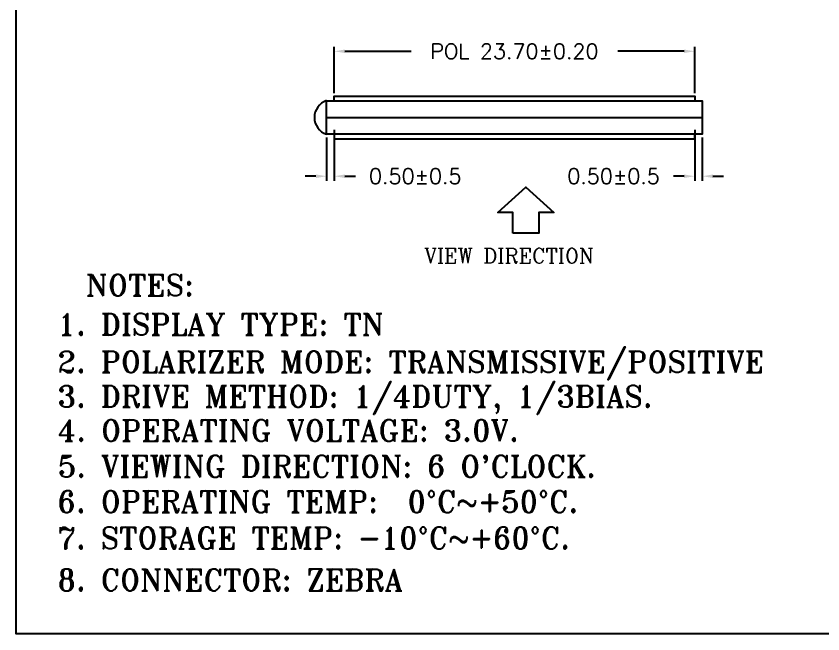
# Model space of a CAD drawing. Header units: millimetres. Extents: x 538 to 2776, y 409 to 1056.
# Drawn here: x 714.8 to 767.8, y 408.6 to 449.2 of the extents above; entities that cross this region are included whole.
import ezdxf

# ---------------------------------------------------------------- set-up
doc = ezdxf.new("R2010")
doc.units = ezdxf.units.MM
for name, color, linetype in [('D', 4, 'Continuous'), ('DIM', 4, 'Continuous'), ('DWG', 7, 'Continuous')]:
    doc.layers.add(name, color=color, linetype=linetype)
doc.styles.add('ROMANC', font='ROMANC.SHX')
doc.styles.add('ROMANS', font='ROMANS.shx')
doc.styles.add('ROMANT', font='ROMANT.shx', dxfattribs={"oblique": 10})
doc.dimstyles.new('ISO-25', dxfattribs={"dimtxt": 1, "dimasz": 0.7, "dimexe": 0.3, "dimexo": 0.2, "dimgap": 0.6, "dimtad": 0, "dimzin": 1, "dimdsep": 46, "dimtxsty": 'ROMANS', "dimcen": 0, "dimclrd": 256, "dimclre": 256, "dimclrt": 256, "dimadec": 0, "dimazin": 0, "dimtfac": 1, "dimtofl": 0, "dimtmove": 0, "dimatfit": 3, "dimfxl": 0, "dimlwd": -1, "dimlwe": -1, "dimarcsym": 0})

# ---------------------------------------------------------------- blocks, each defined once
blk = doc.blocks.new('*D77')
at = {"layer": 'DEFPOINTS', "color": 0, "transparency": 16777216}
for p in [(735.685, 441.901), (735.185, 441.401), (735.685, 438.649)]:
    blk.add_point(p, dxfattribs=at)
at = {"layer": 'DIM', "transparency": 16777216}
for p, q in [((735.685, 441.701), (735.685, 438.349)), ((735.185, 441.201), (735.185, 438.349)), ((734.485, 438.649), (733.785, 438.649)), ((736.385, 438.649), (737.085, 438.649))]:
    blk.add_line(p, q, dxfattribs=at)
for points in [[(734.485, 438.765), (734.485, 438.532), (735.185, 438.649)], [(736.385, 438.765), (736.385, 438.532), (735.685, 438.649)]]:
    blk.add_solid(points, dxfattribs=at)
at = {"layer": 'DIM', "transparency": 16777216, "insert": (741.018, 438.649), "char_height": 1, "attachment_point": 5, "style": 'ROMANS'}
blk.add_mtext('0.50%%P0.5', dxfattribs=at)
blk = doc.blocks.new('*D78')
at = {"layer": 'DEFPOINTS', "color": 0, "transparency": 16777216}
for p in [(759.385, 441.901), (759.885, 441.401), (759.385, 438.649)]:
    blk.add_point(p, dxfattribs=at)
at = {"layer": 'DIM', "transparency": 16777216}
for p, q in [((759.385, 441.701), (759.385, 438.349)), ((759.885, 441.201), (759.885, 438.349)), ((758.685, 438.649), (757.985, 438.649)), ((760.585, 438.649), (761.285, 438.649))]:
    blk.add_line(p, q, dxfattribs=at)
for points in [[(758.685, 438.765), (758.685, 438.532), (759.385, 438.649)], [(760.585, 438.765), (760.585, 438.532), (759.885, 438.649)]]:
    blk.add_solid(points, dxfattribs=at)
at = {"layer": 'DIM', "transparency": 16777216, "insert": (754.052, 438.649), "char_height": 1, "attachment_point": 5, "style": 'ROMANS'}
blk.add_mtext('0.50%%P0.5', dxfattribs=at)
blk = doc.blocks.new('*D82')
at = {"layer": 'DEFPOINTS', "color": 0, "transparency": 16777216}
for p in [(759.385, 446.856), (735.685, 443.901), (759.385, 443.901)]:
    blk.add_point(p, dxfattribs=at)
at = {"layer": 'DIM', "transparency": 16777216}
for p, q in [((735.685, 444.101), (735.685, 447.156)), ((759.385, 444.101), (759.385, 447.156)), ((736.385, 446.856), (740.744, 446.856)), ((758.685, 446.856), (754.325, 446.856))]:
    blk.add_line(p, q, dxfattribs=at)
for points in [[(736.385, 446.973), (736.385, 446.74), (735.685, 446.856)], [(758.685, 446.973), (758.685, 446.74), (759.385, 446.856)]]:
    blk.add_solid(points, dxfattribs=at)
at = {"layer": 'DIM', "transparency": 16777216, "insert": (747.535, 446.856), "char_height": 1, "attachment_point": 5, "style": 'ROMANS'}
blk.add_mtext('POL 23.70%%p0.20', dxfattribs=at)

msp = doc.modelspace()

# ---------------------------------------------------------------- linework, layer by layer
at = {"layer": 'D', "color": 6}
msp.add_lwpolyline([(747.431, 434.904), (747.431, 436.266), (746.446, 436.266), (748.28, 437.924), (750.115, 436.266), (749.13, 436.266), (749.13, 434.904)], close=True, dxfattribs=at)
at = {"layer": 'DWG', "linetype": 'ByBlock'}
for points in [[(848.042, 501.96), (848.042, 408.586), (714.777, 408.586), (714.777, 501.96)], [(848.042, 408.586), (714.777, 408.586), (714.777, 501.96), (848.042, 501.96)]]:
    msp.add_lwpolyline(points, close=True, dxfattribs=at)
at = {"layer": 'DWG'}
for points in [[(735.685, 443.601), (735.685, 443.901), (759.385, 443.901), (759.385, 443.601)], [(735.185, 442.501), (759.885, 442.501)], [(735.685, 441.401), (735.685, 441.101), (759.385, 441.101), (759.385, 441.401)]]:
    msp.add_lwpolyline(points, dxfattribs=at)
msp.add_lwpolyline([(735.185, 443.613, 0.723489), (735.185, 441.401)], format="xyb", dxfattribs=at)
msp.add_lwpolyline([(735.185, 443.601), (759.885, 443.601), (759.885, 441.401), (735.185, 441.401)], close=True, dxfattribs=at)

# ---------------------------------------------------------------- texts
at = {"layer": 'D', "color": 6, "style": 'ROMANC'}
msp.add_text('VIEW DIRECTION', height=0.9856, dxfattribs=at).set_placement((741.596, 432.929))
at = {"layer": 'DWG', "linetype": 'ByBlock', "style": 'ROMANT'}
for s, height, p in [('NOTES:', 1.4092, (719.354, 430.782)), ('     1. DISPLAY TYPE: TN', 1.40923, (712.242, 428.216)), ('     2. POLARIZER MODE: TRANSMISSIVE/POSITIVE', 1.40923, (712.242, 425.755)), ('     3. DRIVE METHOD: 1/4DUTY, 1/3BIAS.', 1.40923, (712.242, 423.482)), ('     4. OPERATING VOLTAGE: 3.0V. ', 1.40923, (712.26, 421.237)), ("     5. VIEWING DIRECTION: 6 O'CLOCK.", 1.40923, (712.26, 418.885)), ('     6. OPERATING TEMP:  0%%DC~+50%%DC.', 1.40923, (712.242, 416.565)), ('     7. STORAGE TEMP: -10%%DC~+60%%DC.', 1.40923, (712.242, 414.179)), ('     8. CONNECTOR: ZEBRA', 1.40923, (712.242, 411.423))]:
    msp.add_text(s, height=height, dxfattribs=at).set_placement(p)

# ---------------------------------------------------------------- dimensions: what is measured, and where the dimension line sits
at = {"layer": 'DIM'}
for base, p1, p2, text, picture, middle in [((759.385, 446.856), (735.685, 443.901), (759.385, 443.901), 'POL <>%%p0.20', '*D82', (747.535, 446.856)), ((735.685, 438.649), (735.185, 441.401), (735.685, 441.901), '<>%%P0.5', '*D77', (741.018, 438.649))]:
    dim = msp.add_linear_dim(base=base, p1=p1, p2=p2, text=text, dimstyle='ISO-25', dxfattribs=at)
    dim.commit()
    dim.dimension.update_dxf_attribs({"geometry": picture, "text_midpoint": middle})
dim = msp.add_linear_dim(base=(759.385, 438.649), p1=(759.885, 441.401), p2=(759.385, 441.901), angle=180, text='<>%%P0.5', dimstyle='ISO-25', dxfattribs=at)
dim.commit()
dim.dimension.update_dxf_attribs({"geometry": '*D78', "text_midpoint": (754.052, 438.649)})

doc.saveas('drawing.dxf')
